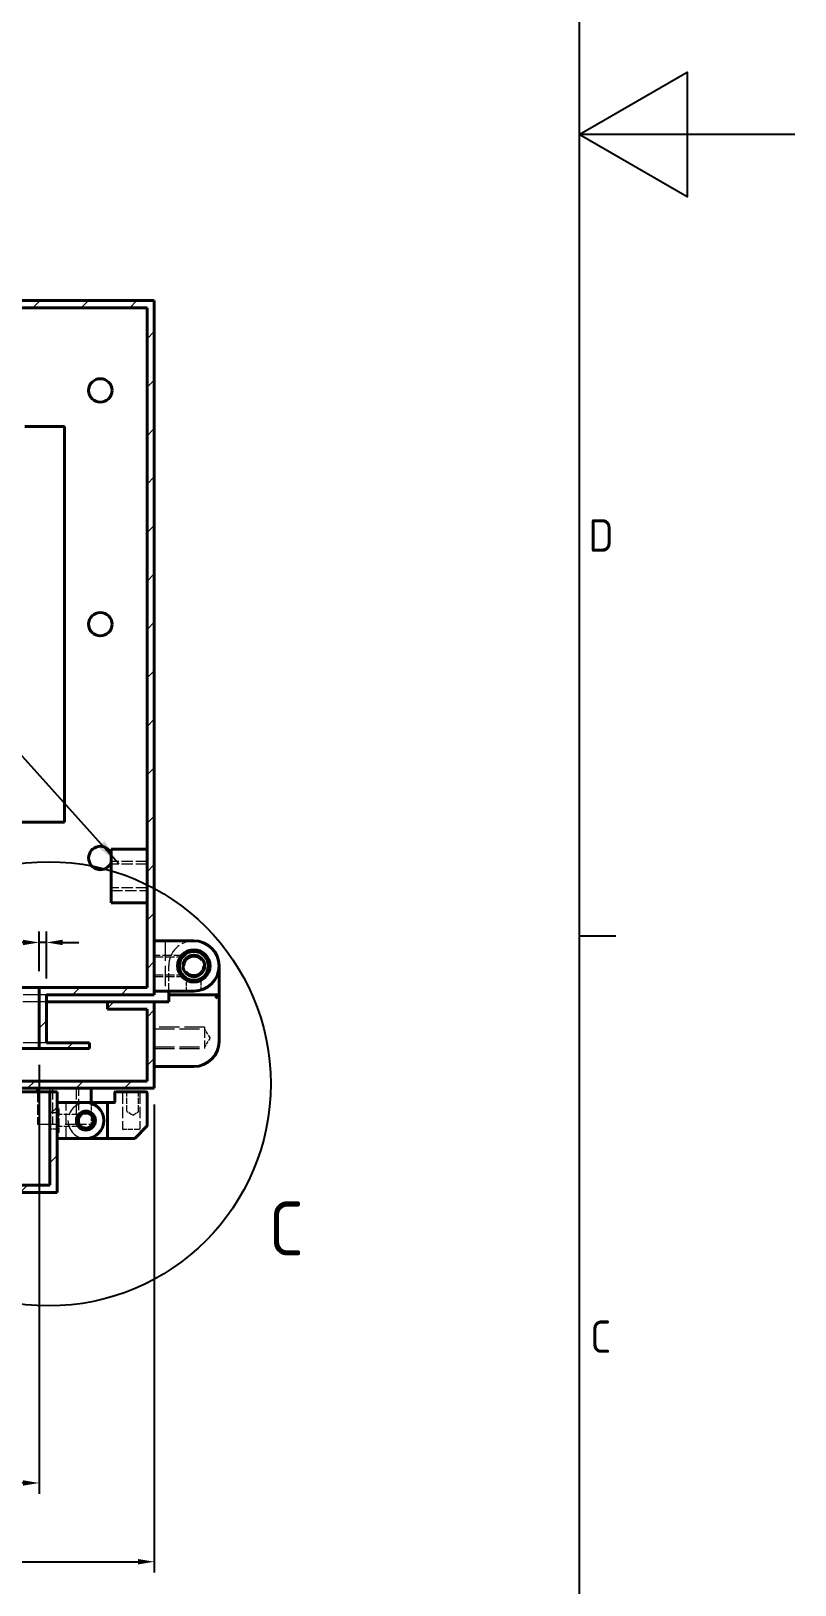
# Model space of a CAD drawing. Header units: millimetres. Extents: x 0 to 2523, y 0 to 1782.
# Drawn here: x 2310.7 to 2523, y 487.8 to 919.8 of the extents above; entities that cross this region are included whole.
import ezdxf

# ---------------------------------------------------------------- set-up
doc = ezdxf.new("R2010")
doc.units = ezdxf.units.MM
doc.header["$LTSCALE"] = 3
doc.linetypes.add('DASHED', pattern=[0.2067, 0.1654, -0.0413])
doc.layers.get('0').update_dxf_attribs({"color": 3, "lineweight": 25})
for name, color, linetype, lineweight in [('가려진 것(ISO)', 2, 'DASHED', 18), ('가시적인 것(ISO)', 3, 'Continuous', 40), ('경계(ISO)', 7, 'Continuous', 25), ('기호(ISO)', 5, 'Continuous', 25), ('상세 경계(JIS)', 7, 'Continuous', 25), ('치수(ISO)', 2, 'Continuous', 25), ('해치(ISO)', 7, 'Continuous', 18)]:
    doc.layers.add(name, color=color, linetype=linetype, lineweight=lineweight)
doc.styles.add('문자 텍스트_M2B', font='isocp.shx')
doc.styles.add('부품번호텍스트_PSTEK_POSCO', font='isocp.shx')
doc.styles.add('치수 텍스트_PSTEK_POSCO', font='isocp.shx')
doc.dimstyles.new('치수_PSTEK_POSCO', dxfattribs={"dimscale": 3, "dimtxt": 2.5, "dimasz": 1.5, "dimexe": 1, "dimexo": 1.5, "dimgap": 1, "dimtad": 1, "dimrnd": 1e-08, "dimdsep": 46, "dimtxsty": '치수 텍스트_PSTEK_POSCO', "dimcen": 0.09, "dimdle": 10, "dimclrd": 7, "dimclre": 7, "dimclrt": 2, "dimadec": 1, "dimazin": 2, "dimtfac": 1, "dimtmove": 0, "dimatfit": 3, "dimfxl": 0, "dimtolj": 1, "dimlwd": -1, "dimlwe": -1, "dimarcsym": 0})
doc.dimstyles.new('치수_PSTEK_POSCO$7', dxfattribs={"dimscale": 3, "dimtxt": 2.5, "dimasz": 2.5, "dimexe": 1, "dimexo": 1.5, "dimgap": 1, "dimtad": 1, "dimrnd": 1e-08, "dimdsep": 46, "dimtxsty": '치수 텍스트_PSTEK_POSCO', "dimcen": 0.09, "dimdle": 10, "dimclrd": 7, "dimclre": 7, "dimclrt": 2, "dimadec": 1, "dimazin": 2, "dimtfac": 1, "dimtmove": 0, "dimatfit": 3, "dimfxl": 0, "dimtolj": 1, "dimlwd": -1, "dimlwe": -1, "dimarcsym": 0})

# ---------------------------------------------------------------- blocks, each defined once
blk = doc.blocks.new('경계 Default Border')
at = {"layer": '경계(ISO)'}
blk.add_line((821, 222.75), (824.4, 222.75), dxfattribs=at)
at = {"layer": '경계(ISO)', "flags": 128}
for points in [[(20, 20), (20, 574), (821, 574), (821, 20), (20, 20)], [(841, 297), (821, 297), (831, 302.77), (831, 291.23), (821, 297)]]:
    blk.add_lwpolyline(points, dxfattribs=at)
at = {"layer": '경계(ISO)', "color": 2, "char_height": 3, "attachment_point": 7, "style": '문자 텍스트_M2B'}
for s, insert in [('D', (821.88, 258.35)), ('C', (822.04, 184.1))]:
    blk.add_mtext(s, dxfattribs=dict(at, insert=insert))
blk = doc.blocks.new('*D37')
at = {"layer": 'Defpoints', "color": 0, "transparency": 16777216}
for p in [(2312.91, 666.4), (2312.91, 653.88), (2314.91, 651.88)]:
    blk.add_point(p, dxfattribs=at)
at = {"layer": '치수(ISO)', "color": 7, "transparency": 16777216}
for p, q in [((2308.41, 666.4), (2290.64, 666.4)), ((2312.91, 658.38), (2312.91, 669.4)), ((2314.91, 666.4), (2312.91, 666.4)), ((2314.91, 656.38), (2314.91, 669.4)), ((2319.41, 666.4), (2323.91, 666.4))]:
    blk.add_line(p, q, dxfattribs=at)
for points in [[(2308.41, 667.15), (2308.41, 665.65), (2312.91, 666.4)], [(2319.41, 667.15), (2319.41, 665.65), (2314.91, 666.4)]]:
    blk.add_solid(points, dxfattribs=at)
at = {"layer": '치수(ISO)', "color": 2, "transparency": 16777216, "insert": (2293.64, 673.15), "char_height": 7.5, "attachment_point": 4, "style": '치수 텍스트_PSTEK_POSCO'}
blk.add_mtext('\\A1;2', dxfattribs=at)
blk = doc.blocks.new('*D98')
at = {"layer": 'Defpoints', "color": 0, "transparency": 16777216}
for p in [(2014.91, 638.48), (2312.91, 636.88), (2014.91, 516.13)]:
    blk.add_point(p, dxfattribs=at)
at = {"layer": '치수(ISO)', "color": 7, "transparency": 16777216}
for p, q in [((2014.91, 633.98), (2014.91, 513.13)), ((2312.91, 632.38), (2312.91, 513.13)), ((2308.41, 516.13), (2019.41, 516.13))]:
    blk.add_line(p, q, dxfattribs=at)
for points in [[(2019.41, 516.88), (2019.41, 515.38), (2014.91, 516.13)], [(2308.41, 516.88), (2308.41, 515.38), (2312.91, 516.13)]]:
    blk.add_solid(points, dxfattribs=at)
at = {"layer": '치수(ISO)', "color": 2, "transparency": 16777216, "insert": (2137.05, 522.88), "char_height": 7.5, "attachment_point": 4, "style": '치수 텍스트_PSTEK_POSCO'}
blk.add_mtext('\\A1;298', dxfattribs=at)
blk = doc.blocks.new('*D102')
at = {"layer": 'Defpoints', "color": 0, "transparency": 16777216}
for p in [(1984.91, 625.88), (2344.91, 625.88), (2344.91, 494.23)]:
    blk.add_point(p, dxfattribs=at)
at = {"layer": '치수(ISO)', "color": 7, "transparency": 16777216}
for p, q in [((1984.91, 621.38), (1984.91, 491.23)), ((2344.91, 621.38), (2344.91, 491.23)), ((1989.41, 494.23), (2340.41, 494.23))]:
    blk.add_line(p, q, dxfattribs=at)
for points in [[(1989.41, 494.98), (1989.41, 493.48), (1984.91, 494.23)], [(2340.41, 494.98), (2340.41, 493.48), (2344.91, 494.23)]]:
    blk.add_solid(points, dxfattribs=at)
at = {"layer": '치수(ISO)', "color": 2, "transparency": 16777216, "insert": (2178.15, 500.98), "char_height": 7.5, "attachment_point": 4, "style": '치수 텍스트_PSTEK_POSCO'}
blk.add_mtext('\\A1;360', dxfattribs=at)
blk = doc.blocks.new('2dDetail1')
at = {"layer": '상세 경계(JIS)'}
blk.add_circle((771.85, 209.03), 20.58, dxfattribs=at)
at = {"layer": '상세 경계(JIS)', "insert": (792.25, 193.13), "char_height": 5, "attachment_point": 7, "style": '부품번호텍스트_PSTEK_POSCO'}
blk.add_mtext('C', dxfattribs=at)

msp = doc.modelspace()

# ---------------------------------------------------------------- hatches: boundary and pattern name
at = {"layer": '해치(ISO)'}
h = msp.add_hatch(dxfattribs=at)
h.set_pattern_fill('ANSI31', color=256, scale=76.2, style=0)
h.set_pattern_definition([(45, (0, 0), (-6.735192, 6.735192), [])])
h.paths.add_polyline_path([(2016.906, 653.8779), (1986.906, 653.8779), (1986.906, 842.8779), (2342.906, 842.8779), (2342.906, 653.8779), (2312.906, 653.8779), (2312.906, 636.8779), (2326.906, 636.8779), (2326.906, 638.4779), (2314.906, 638.4779), (2314.906, 651.8779), (2344.906, 651.8779), (2344.906, 844.8779), (1984.906, 844.8779), (1984.906, 651.8779), (2014.906, 651.8779), (2014.906, 638.4779), (2002.906, 638.4779), (2002.906, 636.8779), (2016.906, 636.8779)])
h.paths.add_polyline_path([(2007.906, 596.8779), (2054.5186, 596.8779), (2055.336, 596.8779), (2057.656, 596.8779), (2057.656, 597.6839), (2057.656, 598.8779), (2056.406, 598.8779), (2054.406, 598.8779), (2009.906, 598.8779), (2009.906, 622.8779), (2022.906, 622.8779), (2022.906, 624.8779), (2007.906, 624.8779)])
h.paths.add_polyline_path([(2081.656, 596.8779), (2083.976, 596.8779), (2084.7935, 596.8779), (2103.656, 596.8779), (2103.656, 598.8779), (2084.906, 598.8779), (2082.906, 598.8779), (2081.656, 598.8779), (2081.656, 597.6839)])
h.paths.add_polyline_path([(2315.906, 624.8779), (2315.906, 598.8779), (2270.156, 598.8779), (2270.156, 596.8779), (2317.906, 596.8779), (2317.906, 624.8779)])
h.paths.add_polyline_path([(2288.906, 625.8779), (2288.906, 605.8779), (2300.906, 605.8779), (2300.906, 607.8779), (2290.906, 607.8779), (2290.906, 625.8779), (2344.906, 625.8779), (2344.906, 649.8779), (2331.906, 649.8779), (2331.906, 647.8779), (2342.906, 647.8779), (2342.906, 627.8779), (2268.906, 627.8779), (2268.906, 625.8779)])
h.paths.add_polyline_path([(1997.906, 647.8779), (1997.906, 649.8779), (1984.906, 649.8779), (1984.906, 625.8779), (2034.906, 625.8779), (2034.906, 607.8779), (2024.906, 607.8779), (2024.906, 605.8779), (2036.906, 605.8779), (2036.906, 611.8779), (2036.906, 625.8779), (2038.906, 625.8779), (2048.906, 625.8779), (2104.906, 625.8779), (2104.906, 627.8779), (1986.906, 627.8779), (1986.906, 647.8779)])

# ---------------------------------------------------------------- linework, layer by layer
at = {"layer": '가려진 것(ISO)', "ltscale": 6.348889}
for p, q in [((2342.906, 688.8779), (2332.906, 688.8779)), ((2342.906, 688.2014), (2332.906, 688.2014)), ((2342.906, 681.5544), (2332.906, 681.5544)), ((2332.906, 680.8779), (2342.906, 680.8779)), ((2316.5825, 625.8779), (2316.5825, 615.8779)), ((2323.2295, 625.8779), (2323.2295, 615.8779)), ((2323.906, 615.8779), (2323.906, 625.8779))]:
    msp.add_line(p, q, dxfattribs=at)
at = {"layer": '가려진 것(ISO)', "ltscale": 11.288502}
for p, q in [((2347.906, 666.8779), (2347.906, 652.8779)), ((2358.906, 642.8109), (2344.906, 642.8109)), ((2344.906, 642.3779), (2358.906, 642.3779)), ((2344.906, 637.3779), (2358.906, 637.3779)), ((2344.906, 636.9449), (2358.906, 636.9449))]:
    msp.add_line(p, q, dxfattribs=at)
at = {"layer": '가려진 것(ISO)', "ltscale": 5.001317}
for p, q in [((2352.7835, 662.8109), (2344.906, 662.8109)), ((2344.906, 662.3779), (2352.7835, 662.3779)), ((2344.906, 657.3779), (2352.7835, 657.3779)), ((2344.906, 656.9449), (2352.7835, 656.9449))]:
    msp.add_line(p, q, dxfattribs=at)
at = {"layer": '가려진 것(ISO)', "ltscale": 1.024639}
for p, q in [((2352.7835, 662.8109), (2352.7835, 662.3779)), ((2352.7835, 657.3779), (2352.7835, 656.9449))]:
    msp.add_line(p, q, dxfattribs=at)
at = {"layer": '가려진 것(ISO)', "ltscale": 4.444192}
msp.add_line((2348.906, 652.8779), (2348.906, 659.8779), dxfattribs=at)
at = {"layer": '가려진 것(ISO)', "ltscale": 2.244838}
msp.add_line((2353.906, 652.8779), (2353.906, 656.4138), dxfattribs=at)
at = {"layer": '가려진 것(ISO)', "ltscale": 2.059577}
msp.add_line((2357.906, 653.1697), (2357.906, 656.4138), dxfattribs=at)
at = {"layer": '가려진 것(ISO)', "ltscale": 13.107894}
msp.add_line((2314.906, 649.8779), (1997.906, 649.8779), dxfattribs=at)
at = {"layer": '가려진 것(ISO)', "ltscale": 13.075485}
for p, q in [((2314.906, 651.8779), (2014.906, 651.8779)), ((2314.906, 638.4779), (2014.906, 638.4779))]:
    msp.add_line(p, q, dxfattribs=at)
at = {"layer": '가려진 것(ISO)', "ltscale": 5.850043}
msp.add_line((2358.906, 642.8109), (2358.906, 636.9449), dxfattribs=at)
at = {"layer": '가려진 것(ISO)', "ltscale": 1.851636}
for q in [(2358.906, 642.3779), (2358.906, 637.3779)]:
    msp.add_line((2360.4082, 639.8779), q, dxfattribs=at)
at = {"layer": '가려진 것(ISO)', "ltscale": 5.71399}
msp.add_line((2312.406, 624.8779), (2312.406, 615.8779), dxfattribs=at)
at = {"layer": '가려진 것(ISO)', "ltscale": 0.634799}
msp.add_line((2315.906, 625.8779), (2315.906, 624.8779), dxfattribs=at)
at = {"layer": '가려진 것(ISO)', "ltscale": 6.412379}
for p, q in [((2336.106, 624.6779), (2336.106, 614.5779)), ((2340.906, 624.6779), (2340.906, 614.5779))]:
    msp.add_line(p, q, dxfattribs=at)
at = {"layer": '가려진 것(ISO)', "ltscale": 3.293022}
for p, q in [((2337.256, 619.4911), (2337.256, 624.6779)), ((2340.556, 619.4911), (2340.556, 624.6779))]:
    msp.add_line(p, q, dxfattribs=at)
at = {"layer": '가려진 것(ISO)', "ltscale": 1.269698}
for p, q in [((2315.906, 619.1279), (2317.906, 619.1279)), ((2315.906, 614.6279), (2317.906, 614.6279))]:
    msp.add_line(p, q, dxfattribs=at)
at = {"layer": '가려진 것(ISO)', "ltscale": 0.06339}
for p, q in [((2318.106, 620.3779), (2318.206, 620.3779)), ((2318.106, 613.3779), (2318.206, 613.3779))]:
    msp.add_line(p, q, dxfattribs=at)
at = {"layer": '가려진 것(ISO)', "ltscale": 3.575683}
for p, q in [((2323.7381, 618.5279), (2318.106, 618.5279)), ((2323.7381, 615.2279), (2318.106, 615.2279))]:
    msp.add_line(p, q, dxfattribs=at)
at = {"layer": '가려진 것(ISO)', "ltscale": 0.952248}
for p, q in [((2318.206, 617.6779), (2318.206, 619.1779)), ((2318.206, 615.3779), (2318.206, 616.8779))]:
    msp.add_line(p, q, dxfattribs=at)
at = {"layer": '가려진 것(ISO)', "ltscale": 0.12688}
for p, q in [((2318.406, 619.1779), (2318.206, 619.1779)), ((2318.406, 619.146), (2318.206, 619.146)), ((2318.406, 619.0503), (2318.206, 619.0503)), ((2318.406, 619.0184), (2318.206, 619.0184)), ((2318.406, 618.9865), (2318.206, 618.9865)), ((2318.406, 618.9545), (2318.206, 618.9545)), ((2318.406, 618.9226), (2318.206, 618.9226)), ((2318.406, 618.8907), (2318.206, 618.8907)), ((2318.406, 618.8269), (2318.206, 618.8269)), ((2318.406, 618.795), (2318.206, 618.795)), ((2318.406, 618.7631), (2318.206, 618.7631)), ((2318.406, 618.7311), (2318.206, 618.7311)), ((2318.406, 618.6992), (2318.206, 618.6992)), ((2318.406, 618.6673), (2318.206, 618.6673)), ((2318.406, 618.6354), (2318.206, 618.6354)), ((2318.406, 618.6035), (2318.206, 618.6035)), ((2318.406, 618.5716), (2318.206, 618.5716)), ((2318.406, 618.5397), (2318.206, 618.5397)), ((2318.406, 618.5077), (2318.206, 618.5077)), ((2318.406, 618.4758), (2318.206, 618.4758)), ((2318.406, 618.4439), (2318.206, 618.4439)), ((2318.406, 618.412), (2318.206, 618.412)), ((2318.406, 618.3801), (2318.206, 618.3801)), ((2318.406, 618.3482), (2318.206, 618.3482)), ((2318.406, 618.3162), (2318.206, 618.3162)), ((2318.406, 618.2843), (2318.206, 618.2843)), ((2318.406, 618.2524), (2318.206, 618.2524)), ((2318.406, 618.2205), (2318.206, 618.2205)), ((2318.406, 618.1567), (2318.206, 618.1567)), ((2318.406, 618.1248), (2318.206, 618.1248)), ((2318.406, 618.0928), (2318.206, 618.0928)), ((2318.406, 618.0609), (2318.206, 618.0609)), ((2318.406, 618.029), (2318.206, 618.029)), ((2318.406, 617.9652), (2318.206, 617.9652)), ((2318.406, 617.9333), (2318.206, 617.9333)), ((2318.406, 617.9014), (2318.206, 617.9014)), ((2318.406, 617.8694), (2318.206, 617.8694)), ((2318.406, 617.8375), (2318.206, 617.8375)), ((2318.406, 617.8056), (2318.206, 617.8056)), ((2318.406, 617.7099), (2318.206, 617.7099)), ((2318.406, 617.6779), (2318.206, 617.6779)), ((2318.406, 616.8779), (2318.206, 616.8779)), ((2318.406, 616.846), (2318.206, 616.846)), ((2318.406, 616.7822), (2318.206, 616.7822)), ((2318.406, 616.7503), (2318.206, 616.7503)), ((2318.406, 616.6865), (2318.206, 616.6865)), ((2318.406, 616.6545), (2318.206, 616.6545)), ((2318.406, 616.6226), (2318.206, 616.6226)), ((2318.406, 616.5907), (2318.206, 616.5907)), ((2318.406, 616.5269), (2318.206, 616.5269)), ((2318.406, 616.495), (2318.206, 616.495)), ((2318.406, 616.3992), (2318.206, 616.3992)), ((2318.406, 616.3673), (2318.206, 616.3673)), ((2318.406, 616.3035), (2318.206, 616.3035)), ((2318.406, 616.2716), (2318.206, 616.2716)), ((2318.406, 616.2397), (2318.206, 616.2397)), ((2318.406, 616.2077), (2318.206, 616.2077)), ((2318.406, 616.1439), (2318.206, 616.1439)), ((2318.406, 616.112), (2318.206, 616.112)), ((2318.406, 616.0801), (2318.206, 616.0801)), ((2318.406, 616.0482), (2318.206, 616.0482)), ((2318.406, 616.0162), (2318.206, 616.0162)), ((2318.406, 615.9843), (2318.206, 615.9843)), ((2318.406, 615.9524), (2318.206, 615.9524)), ((2318.406, 615.9205), (2318.206, 615.9205)), ((2318.406, 615.8886), (2318.206, 615.8886)), ((2318.406, 615.8567), (2318.206, 615.8567)), ((2318.406, 615.8248), (2318.206, 615.8248)), ((2318.406, 615.7609), (2318.206, 615.7609)), ((2318.406, 615.729), (2318.206, 615.729)), ((2318.406, 615.6652), (2318.206, 615.6652)), ((2318.406, 615.6333), (2318.206, 615.6333)), ((2318.406, 615.6014), (2318.206, 615.6014)), ((2318.406, 615.5694), (2318.206, 615.5694)), ((2318.406, 615.5056), (2318.206, 615.5056)), ((2318.406, 615.4737), (2318.206, 615.4737)), ((2318.406, 615.4099), (2318.206, 615.4099)), ((2318.406, 615.3779), (2318.206, 615.3779))]:
    msp.add_line(p, q, dxfattribs=at)
at = {"layer": '가려진 것(ISO)', "ltscale": 4.190233}
msp.add_line((2318.406, 620.1779), (2318.406, 613.5779), dxfattribs=at)
at = {"layer": '가려진 것(ISO)', "ltscale": 6.094929}
msp.add_line((2320.406, 612.0779), (2320.406, 621.6779), dxfattribs=at)
at = {"layer": '가려진 것(ISO)', "ltscale": 1.787391}
msp.add_line((2327.406, 621.8779), (2327.406, 619.0626), dxfattribs=at)
at = {"layer": '가려진 것(ISO)', "ltscale": 1.983118}
msp.add_line((2327.406, 619.0016), (2327.406, 615.8779), dxfattribs=at)
at = {"layer": '가려진 것(ISO)', "ltscale": 1.150204}
for q in [(2337.353, 619.3197), (2340.459, 619.3197)]:
    msp.add_line((2338.906, 618.3865), q, dxfattribs=at)
at = {"layer": '가려진 것(ISO)', "ltscale": 12.477361}
msp.add_line((2312.406, 615.8779), (2323.452, 615.8779), dxfattribs=at)
at = {"layer": '가려진 것(ISO)', "ltscale": 5.095638}
msp.add_line((2323.506, 615.8779), (2327.406, 615.8779), dxfattribs=at)
at = {"layer": '가려진 것(ISO)', "ltscale": 2.793455}
msp.add_line((2340.706, 614.3779), (2336.306, 614.3779), dxfattribs=at)
at = {"layer": '가려진 것(ISO)', "ltscale": 12.665669}
msp.add_circle((2355.906, 659.8779), 2.5, dxfattribs=at)
at = {"layer": '가려진 것(ISO)', "ltscale": 1.629141}
msp.add_arc((2329.906, 689.8779), 3.25, 337.380135, 22.619865, dxfattribs=at)
at = {"layer": '가려진 것(ISO)', "ltscale": 6.980978}
msp.add_arc((2355.906, 659.8779), 7, 90, 180, dxfattribs=at)
at = {"layer": '가려진 것(ISO)', "ltscale": 0.199359}
for centre, start, end in [((2335.906, 624.6779), 0, 90), ((2337.056, 624.6779), 0, 90), ((2340.756, 624.6779), 90, 180), ((2341.106, 624.6779), 90, 180), ((2318.106, 620.5779), 180, 270), ((2318.106, 618.7279), 180, 270), ((2318.206, 620.1779), 0, 90), ((2320.206, 621.6779), 0, 90), ((2318.106, 615.0279), 90, 180), ((2318.206, 613.5779), 270, 0), ((2336.306, 614.5779), 180, 270), ((2340.706, 614.5779), 270, 0), ((2318.106, 613.1779), 90, 180), ((2320.206, 612.0779), 270, 0)]:
    msp.add_arc(centre, 0.2, start, end, dxfattribs=at)
at = {"layer": '가려진 것(ISO)', "ltscale": 12.665669}
msp.add_arc((2325.906, 616.8779), 5, 90, 270, dxfattribs=at)
at = {"layer": '가려진 것(ISO)', "ltscale": 0.02835}
msp.add_arc((2323.7381, 618.7279), 0.2, 292.291883, 305.128991, dxfattribs=at)
at = {"layer": '가려진 것(ISO)', "ltscale": 0.130657}
for centre, start, end in [((2337.456, 619.4911), 180, 239), ((2340.356, 619.4911), 301, 0)]:
    msp.add_arc(centre, 0.2, start, end, dxfattribs=at)
at = {"layer": '가려진 것(ISO)', "ltscale": 0.028494}
msp.add_arc((2323.7381, 615.028), 0.2, 54.872991, 67.775298, dxfattribs=at)
at = {"layer": '가려진 것(ISO)', "ltscale": 0.359422}
msp.add_open_spline([(2323.5997, 618.1831), (2323.5371, 618.0724), (2323.473, 617.9401), (2323.4182, 617.7909)], degree=3, dxfattribs=at)
at = {"layer": '가려진 것(ISO)', "ltscale": 0.0493}
msp.add_open_spline([(2323.7381, 618.5279), (2323.7595, 618.5279), (2323.7812, 618.5315), (2323.8057, 618.5397), (2323.8098, 618.5412), (2323.8139, 618.5429)], degree=3, knots=[0, 0, 0, 0, 0.00642098807, 0.00642098807, 0.00775299373, 0.00775299373, 0.00775299373, 0.00775299373], dxfattribs=at)
at = {"layer": '가려진 것(ISO)'}
msp.add_open_spline([(2323.8531, 618.5644), (2323.8531, 618.5644), (2323.8532, 618.5644), (2323.8532, 618.5644)], degree=3, dxfattribs=at)
at = {"layer": '가려진 것(ISO)', "ltscale": 0.041513}
msp.add_open_spline([(2323.8532, 618.5644), (2323.8619, 618.5705), (2323.8702, 618.5774), (2323.88, 618.587), (2323.8821, 618.5891), (2323.8852, 618.5925), (2323.8863, 618.5937), (2323.8877, 618.5953), (2323.8881, 618.5957), (2323.8887, 618.5963), (2323.8888, 618.5965), (2323.8891, 618.5969), (2323.8893, 618.597), (2323.8895, 618.5973), (2323.8896, 618.5974), (2323.8899, 618.5978), (2323.89, 618.5978), (2323.8901, 618.598), (2323.8901, 618.598), (2323.8902, 618.598), (2323.8902, 618.598), (2323.8902, 618.5981), (2323.8902, 618.598), (2323.8902, 618.598)], degree=3, knots=[0, 0, 0, 0, 0.00320525663, 0.00320525663, 0.00411320261, 0.00411320261, 0.00458526925, 0.00458526925, 0.00476264109, 0.00476264109, 0.00484290345, 0.00484290345, 0.00492400842, 0.00492400842, 0.00500500783, 0.00500500783, 0.00533243333, 0.00533243333, 0.00565204822, 0.00565204822, 0.00630511605, 0.00630511605, 0.00654785653, 0.00654785653, 0.00654785653, 0.00654785653], dxfattribs=at)
at = {"layer": '가려진 것(ISO)', "ltscale": 0.03418}
msp.add_open_spline([(2323.2712, 616.595), (2323.2731, 616.5773), (2323.2751, 616.5598), (2323.2774, 616.5423)], degree=3, dxfattribs=at)
at = {"layer": '가려진 것(ISO)', "ltscale": 0.049151}
msp.add_open_spline([(2323.8137, 615.2131), (2323.7936, 615.2213), (2323.7718, 615.2263), (2323.7461, 615.2278), (2323.7421, 615.228), (2323.7381, 615.228)], degree=3, knots=[0, 0, 0, 0, 0.00652349054, 0.00652349054, 0.00772823777, 0.00772823777, 0.00772823777, 0.00772823777], dxfattribs=at)
at = {"layer": '가려진 것(ISO)', "ltscale": 0.039993}
msp.add_open_spline([(2323.8902, 615.1578), (2323.8902, 615.1578), (2323.8902, 615.1579), (2323.8901, 615.1579), (2323.8901, 615.1579), (2323.8899, 615.1581), (2323.8899, 615.1582), (2323.8897, 615.1584), (2323.8897, 615.1584), (2323.8895, 615.1586), (2323.8894, 615.1588), (2323.8891, 615.1591), (2323.8889, 615.1593), (2323.888, 615.1603), (2323.8872, 615.1612), (2323.8835, 615.1654), (2323.8803, 615.1686), (2323.8697, 615.1789), (2323.8616, 615.1856), (2323.8532, 615.1915)], degree=3, knots=[0.04577294422, 0.04577294422, 0.04577294422, 0.04577294422, 0.0463265168, 0.0463265168, 0.04685754242, 0.04685754242, 0.04702603739, 0.04702603739, 0.04711051654, 0.04711051654, 0.04719599504, 0.04719599504, 0.04728133379, 0.04728133379, 0.04762550456, 0.04762550456, 0.048972834, 0.048972834, 0.05208123506, 0.05208123506, 0.05208123506, 0.05208123506], dxfattribs=at)
at = {"layer": '가시적인 것(ISO)'}
for p, q in [((2344.906, 844.8779), (1984.906, 844.8779)), ((1986.906, 842.8779), (2342.906, 842.8779)), ((2342.906, 842.8779), (2342.906, 653.8779)), ((2344.906, 651.8779), (2344.906, 844.8779)), ((2308.906, 809.8779), (2319.906, 809.8779)), ((2319.906, 809.8779), (2319.906, 699.8779)), ((2319.906, 699.8779), (2009.906, 699.8779)), ((2332.906, 692.3779), (2332.906, 677.3779)), ((2342.906, 692.3779), (2332.906, 692.3779)), ((2342.906, 677.3779), (2332.906, 677.3779)), ((2344.906, 666.8779), (2355.906, 666.8779)), ((2362.906, 659.8779), (2362.906, 651.8779)), ((2312.906, 653.8779), (2049.5248, 653.8779)), ((2342.906, 653.8779), (2312.906, 653.8779)), ((2312.906, 653.8779), (2312.906, 636.8779)), ((2355.906, 652.8779), (2344.906, 652.8779)), ((2348.906, 651.8779), (2348.906, 652.8779)), ((2314.906, 638.4779), (2314.906, 651.8779)), ((2314.906, 651.8779), (2344.906, 651.8779)), ((2331.906, 649.8779), (2314.906, 649.8779)), ((2344.906, 649.8779), (2331.906, 649.8779)), ((2331.906, 649.8779), (2331.906, 647.8779)), ((2344.906, 625.8779), (2344.906, 649.8779)), ((2348.906, 649.8779), (2344.906, 649.8779)), ((2348.906, 650.8779), (2348.906, 651.8779)), ((2362.906, 651.8779), (2348.906, 651.8779)), ((2348.906, 650.8779), (2348.906, 649.8779)), ((2361.906, 650.8779), (2362.906, 651.8779)), ((2362.906, 651.8779), (2362.906, 638.8779)), ((2331.906, 647.8779), (2342.906, 647.8779)), ((2342.906, 647.8779), (2342.906, 627.8779)), ((2312.906, 636.8779), (2292.406, 636.8779)), ((2312.906, 636.8779), (2326.906, 636.8779)), ((2326.906, 638.4779), (2314.906, 638.4779)), ((2326.906, 636.8779), (2326.906, 638.4779)), ((2355.906, 631.8779), (2344.906, 631.8779)), ((2342.906, 627.8779), (2268.906, 627.8779)), ((2290.906, 625.8779), (2344.906, 625.8779)), ((2315.906, 624.8779), (2290.906, 624.8779)), ((2312.406, 625.8779), (2312.406, 624.8779)), ((2315.906, 624.8779), (2315.906, 598.8779)), ((2317.906, 624.8779), (2315.906, 624.8779)), ((2317.906, 596.8779), (2317.906, 624.8779)), ((2327.406, 625.8779), (2327.406, 621.8779)), ((2333.906, 624.6779), (2333.906, 622.0779)), ((2341.3232, 624.8779), (2334.106, 624.8779)), ((2342.706, 624.8779), (2341.3232, 624.8779)), ((2342.906, 624.6779), (2342.906, 615.4608)), ((2318.106, 621.8779), (2325.906, 621.8779)), ((2331.706, 621.8779), (2325.906, 621.8779)), ((2327.406, 619.0626), (2327.406, 619.0016)), ((2332.106, 621.8779), (2331.706, 621.8779)), ((2331.906, 621.6779), (2331.906, 613.4608)), ((2333.706, 621.8779), (2332.106, 621.8779)), ((2323.452, 615.8779), (2323.506, 615.8779)), ((2331.906, 612.0779), (2331.906, 613.4608)), ((2342.8475, 615.3194), (2339.4646, 611.9365)), ((2325.906, 611.8779), (2318.106, 611.8779)), ((2325.906, 611.8779), (2331.706, 611.8779)), ((2331.706, 611.8779), (2332.106, 611.8779)), ((2339.3232, 611.8779), (2332.106, 611.8779)), ((2315.906, 598.8779), (2270.156, 598.8779)), ((2270.156, 596.8779), (2317.906, 596.8779))]:
    msp.add_line(p, q, dxfattribs=at)
for centre, radius in [((2329.906, 819.8779), 3.25), ((2329.906, 754.8779), 3.25), ((2355.906, 659.8779), 4.5), ((2355.906, 659.8779), 4), ((2355.906, 659.8779), 3), ((2325.906, 616.8779), 2.65), ((2325.906, 616.8779), 2.6), ((2325.906, 616.8779), 2.1)]:
    msp.add_circle(centre, radius, dxfattribs=at)
for centre, radius, start, end in [((2329.906, 689.8779), 3.25, 22.619865, 337.380135), ((2355.906, 659.8779), 7, 270, 90), ((2355.906, 638.8779), 7, 270, 0), ((2333.706, 622.0779), 0.2, 270, 0), ((2334.106, 624.6779), 0.2, 90, 180), ((2342.706, 624.6779), 0.2, 0, 90), ((2318.106, 621.6779), 0.2, 90, 180), ((2325.906, 616.8779), 5, 270, 90), ((2332.106, 621.6779), 0.2, 90, 180), ((2342.706, 615.4608), 0.2, 315, 0), ((2318.106, 612.0779), 0.2, 180, 270), ((2332.106, 612.0779), 0.2, 180, 270), ((2339.3232, 612.0779), 0.2, 270, 315)]:
    msp.add_arc(centre, radius, start, end, dxfattribs=at)
for points, knots in [([(2323.8786, 618.5844), (2323.861, 618.5635), (2323.8234, 618.5186), (2323.7273, 618.3886), (2323.6681, 618.3022), (2323.536, 618.0722), (2323.4609, 617.9167), (2323.3998, 617.7391)], [0, 0, 0, 0, 0.05351917, 0.05351917, 0.107427384, 0.107427384, 0.172783913, 0.172783913, 0.172783913, 0.172783913]), ([(2323.2715, 617.1637), (2323.2635, 617.0901), (2323.2585, 617.015), (2323.2536, 616.8068), (2323.2609, 616.6716), (2323.2774, 616.5423)], [0, 0, 0, 0, 0.0225601295, 0.0225601295, 0.062516854, 0.062516854, 0.062516854, 0.062516854]), ([(2323.8442, 615.2132), (2323.861, 615.1925), (2323.8738, 615.1772), (2323.8851, 615.1638), (2323.8876, 615.1608), (2323.8896, 615.1585), (2323.8899, 615.1581), (2323.8901, 615.1579), (2323.8902, 615.1578), (2323.8902, 615.1578)], [0, 0, 0, 0, 0.0269944178, 0.0269944178, 0.0397526939, 0.0397526939, 0.0445337675, 0.0445337675, 0.0457729442, 0.0457729442, 0.0457729442, 0.0457729442])]:
    msp.add_open_spline(points, degree=3, knots=knots, dxfattribs=at)
for points in [[(2323.8891, 618.5968), (2323.8844, 618.5913), (2323.868, 618.5722), (2323.8419, 618.5399)], [(2323.738, 615.3541), (2323.7956, 615.2722), (2323.844, 615.213), (2323.8695, 615.1823)], [(2323.8442, 615.2132), (2323.8689, 615.1826), (2323.8846, 615.1644), (2323.8891, 615.1591)]]:
    msp.add_open_spline(points, degree=3, dxfattribs=at)

# ---------------------------------------------------------------- block references
at = {"xscale": 3, "yscale": 3, "zscale": 3}
msp.add_blockref('경계 Default Border', (0, 0), dxfattribs=at)
at = {"layer": '상세 경계(JIS)', "xscale": 3, "yscale": 3, "zscale": 3}
msp.add_blockref('2dDetail1', (0, 0), dxfattribs=at)

# ---------------------------------------------------------------- dimensions: what is measured, and where the dimension line sits
at = {"layer": '치수(ISO)', "color": 7}
dim = msp.add_linear_dim(base=(2312.906, 666.4006), p1=(2314.906, 651.8779), p2=(2312.906, 653.8779), dimstyle='치수_PSTEK_POSCO', override={"dimdec": 2, "dimtp": 0, "dimtm": 0, "dimtdec": 2, "dimtofl": 1, "dimatfit": 1}, dxfattribs=at)
dim.commit()
dim.dimension.update_dxf_attribs({"geometry": '*D37', "text_midpoint": (2295.4612, 666.4006), "dimtype": 160})
for base, p1, p2, picture, middle in [((2014.906, 516.1255), (2312.906, 636.8779), (2014.906, 638.4779), '*D98', (2143.906, 516.1255)), ((2344.906, 494.2344), (1984.906, 625.8779), (2344.906, 625.8779), '*D102', (2184.906, 494.2344))]:
    dim = msp.add_linear_dim(base=base, p1=p1, p2=p2, angle=180, dimstyle='치수_PSTEK_POSCO', override={"dimdec": 2, "dimtp": 0, "dimtm": 0, "dimtdec": 2, "dimtofl": 0, "dimatfit": 1}, dxfattribs=at)
    dim.commit()
    dim.dimension.update_dxf_attribs({"geometry": picture, "text_midpoint": middle, "dimtype": 160})

# ---------------------------------------------------------------- leaders
at = {"layer": '기호(ISO)', "color": 7, "annotation_type": 0, "has_hookline": 1, "hookline_direction": 1, "text_width": 55.5059}
msp.add_leader([(2335.166, 688.2014), (2257.2714, 774.6996), (2241.853, 773.4406)], dimstyle='치수_PSTEK_POSCO$7', override={"dimtad": 0}, dxfattribs=at)

doc.saveas('drawing.dxf')
